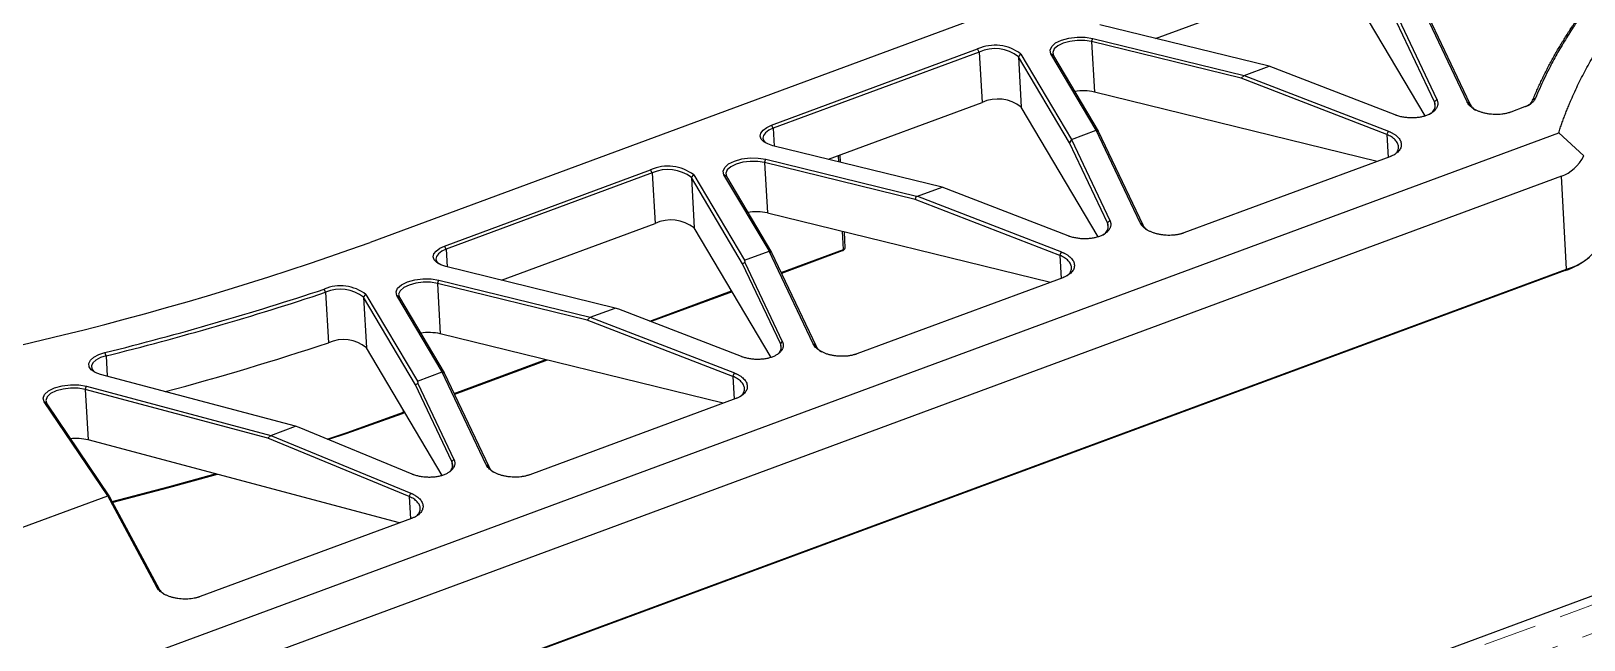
# Model space of a CAD drawing. Header units: millimetres. Extents: x 0 to 420, y 0 to 298.
# Drawn here: x 352.76 to 389.64, y 259.08 to 273.53 of the extents above; entities that cross this region are included whole.
import ezdxf

# ---------------------------------------------------------------- set-up
doc = ezdxf.new("R2010")
doc.units = ezdxf.units.MM
doc.linetypes.add('HIDDEN', pattern=[1.905, 1.27, -0.635])

msp = doc.modelspace()

# ---------------------------------------------------------------- linework, layer by layer
at = {"color": 7, "linetype": 'Continuous', "lineweight": 25}
for p, q in [((396.44587, 281.67801), (360.80867, 268.5151)), ((379.46341, 273.3549), (383.11342, 274.70306)), ((385.87221, 271.51791), (384.04471, 274.59408)), ((386.09191, 271.84973), (385.19156, 273.74789)), ((385.23635, 273.82779), (386.149, 271.90372)), ((386.86722, 271.84593), (385.82402, 274.04524)), ((385.88098, 274.01371), (386.9294, 271.80338)), ((377.94853, 273.27829), (377.97801, 273.35591)), ((377.97801, 273.35591), (381.57337, 272.47522)), ((382.164, 272.69338), (378.1443, 273.67801)), ((370.34701, 271.29627), (375.24096, 273.10389)), ((375.27906, 273.03009), (370.38512, 271.22247)), ((375.27906, 273.03009), (375.24096, 273.10389)), ((375.27906, 273.03009), (375.34554, 271.83393)), ((376.21035, 272.92111), (376.26537, 272.98401)), ((376.26537, 272.98401), (377.46839, 270.95902)), ((378.05903, 271.17717), (376.98301, 272.9884)), ((377.04398, 272.94418), (376.98301, 272.9884)), ((377.94853, 273.27829), (378.01501, 272.08212)), ((381.49954, 272.40846), (377.94853, 273.27829)), ((376.21035, 272.92111), (376.27683, 271.72494)), ((377.42368, 270.87875), (376.21035, 272.92111)), ((377.04398, 272.94418), (378.10673, 271.1553)), ((381.57337, 272.47522), (382.164, 272.69338)), ((382.16459, 272.69321), (382.164, 272.69338)), ((385.15838, 271.53782), (382.16459, 272.69321)), ((381.49954, 272.40846), (381.57381, 272.475)), ((384.96019, 271.07291), (381.49954, 272.40846)), ((381.57337, 272.47522), (381.57381, 272.475)), ((381.57381, 272.475), (384.99683, 271.15396)), ((384.73417, 270.43626), (378.01501, 272.08212)), ((386.149, 271.90372), (386.09191, 271.84973)), ((388.49108, 271.93456), (388.42401, 271.8855)), ((371.69553, 270.48576), (375.34554, 271.83393)), ((378.10433, 268.64877), (376.27683, 271.72494)), ((386.09191, 271.84973), (386.09951, 271.71298)), ((386.86722, 271.84593), (386.9294, 271.80338)), ((388.23394, 271.72703), (387.90849, 271.60682)), ((370.38512, 271.22247), (370.34701, 271.29627)), ((370.38512, 271.22247), (370.40854, 270.80101)), ((377.46839, 270.95902), (378.05903, 271.17717)), ((378.05926, 271.17687), (378.05903, 271.17717)), ((379.10275, 268.97693), (378.05926, 271.17687)), ((378.05926, 271.17687), (378.10673, 271.1553)), ((378.10673, 271.1553), (379.1617, 268.93118)), ((384.96019, 271.07291), (384.99683, 271.15396)), ((350.11822, 256.73573), (389.04266, 271.11281)), ((374.39612, 269.82425), (370.37642, 270.80888)), ((377.46847, 270.95866), (377.42368, 270.87875)), ((378.32403, 268.98059), (377.42368, 270.87875)), ((377.46839, 270.95902), (377.46847, 270.95866)), ((377.46847, 270.95866), (378.38112, 269.03458)), ((384.96019, 271.07291), (384.99031, 270.53087)), ((389.04266, 271.11281), (389.6429, 270.57057)), ((370.18065, 270.40915), (370.21013, 270.48678)), ((370.18065, 270.40915), (370.24713, 269.21299)), ((373.75295, 269.53411), (370.18065, 270.40915)), ((370.21013, 270.48678), (373.78583, 269.61091)), ((371.94081, 270.42568), (371.93261, 270.57333)), ((371.98489, 270.41488), (371.97521, 270.58907)), ((385.03292, 270.5466), (380.13898, 268.73898)), ((389.10889, 270.0835), (347.67504, 254.77955)), ((362.58014, 268.42751), (367.47308, 270.23476)), ((367.51119, 270.16096), (362.61825, 268.35371)), ((367.51119, 270.16096), (367.47308, 270.23476)), ((367.51119, 270.16096), (367.57766, 268.96479)), ((368.44247, 270.05197), (368.49749, 270.11488)), ((368.44247, 270.05197), (368.50895, 268.85581)), ((369.65906, 268.00414), (368.44247, 270.05197)), ((368.49749, 270.11488), (369.70051, 268.08988)), ((370.28526, 268.31794), (369.21513, 270.11926)), ((369.2761, 270.07505), (369.21513, 270.11926)), ((369.2761, 270.07505), (370.34522, 268.27544)), ((389.23145, 267.8782), (389.10889, 270.0835)), ((373.80837, 269.60716), (374.39612, 269.82425)), ((374.39671, 269.82408), (374.39612, 269.82425)), ((377.3905, 268.66869), (374.39671, 269.82408)), ((373.75295, 269.53411), (373.78583, 269.61091)), ((377.19214, 268.20684), (373.75295, 269.53411)), ((373.78583, 269.61091), (373.80837, 269.60716)), ((373.80837, 269.60716), (377.23042, 268.2865)), ((363.92851, 267.61695), (367.57766, 268.96479)), ((370.24713, 269.21299), (376.96938, 267.56637)), ((378.38112, 269.03458), (378.32403, 268.98059)), ((378.32403, 268.98059), (378.33163, 268.84384)), ((379.10275, 268.97693), (379.1617, 268.93118)), ((370.33234, 265.78655), (368.50895, 268.85581)), ((372.05648, 268.34445), (372.03251, 268.77566)), ((372.09777, 268.38374), (372.07659, 268.76486)), ((362.61825, 268.35371), (362.58014, 268.42751)), ((362.61825, 268.35371), (362.64167, 267.93225)), ((369.70051, 268.08988), (370.28827, 268.30697)), ((370.28827, 268.30697), (370.28526, 268.31794)), ((370.28526, 268.31794), (370.34522, 268.27544)), ((371.33146, 266.10767), (370.28827, 268.30697)), ((370.34522, 268.27544), (371.39365, 266.06512)), ((370.57248, 267.79632), (372.05648, 268.34445)), ((372.02432, 268.31113), (370.58114, 267.77808)), ((372.02432, 268.31113), (372.05648, 268.34445)), ((372.03597, 268.31759), (372.08558, 268.36058)), ((377.19214, 268.20684), (377.23042, 268.2865)), ((377.19214, 268.20684), (377.22254, 267.65987)), ((389.1993, 267.84489), (347.76545, 252.54093)), ((347.7976, 252.57425), (389.23145, 267.8782)), ((366.62881, 266.95532), (362.6095, 267.94013)), ((369.71342, 268.03583), (369.65906, 268.00414)), ((370.55596, 266.11325), (369.65906, 268.00414)), ((369.70051, 268.08988), (369.71342, 268.03583)), ((369.71342, 268.03583), (370.60109, 266.16441)), ((389.23145, 267.8782), (389.1993, 267.84489)), ((362.41099, 267.54106), (362.44048, 267.61868)), ((362.41099, 267.54106), (362.47747, 266.3449)), ((365.96438, 266.67041), (362.41099, 267.54106)), ((362.44048, 267.61868), (366.0382, 266.73718)), ((377.26668, 267.67618), (372.37274, 265.86856)), ((359.75243, 267.33004), (359.71706, 267.4048)), ((359.75243, 267.33004), (359.8189, 266.13388)), ((360.65633, 267.21149), (360.71135, 267.27439)), ((360.65633, 267.21149), (360.72281, 266.01532)), ((361.89062, 265.1348), (360.65633, 267.21149)), ((360.71135, 267.27439), (361.93207, 265.22054)), ((362.52268, 265.43869), (361.44544, 267.25116)), ((361.50641, 267.20695), (361.44544, 267.25116)), ((361.50641, 267.20695), (362.57038, 265.41681)), ((367.45465, 266.64472), (369.39643, 267.36194)), ((369.40688, 267.34436), (367.48303, 266.63377)), ((365.96438, 266.67041), (366.03864, 266.73695)), ((366.0382, 266.73718), (366.62881, 266.95532)), ((366.0382, 266.73718), (366.03864, 266.73695)), ((366.03864, 266.73695), (369.46135, 265.41575)), ((366.71751, 266.92926), (366.62881, 266.95532)), ((369.62901, 265.8054), (366.71751, 266.92926)), ((369.19866, 264.69808), (362.47747, 266.3449)), ((369.4247, 265.3347), (365.96438, 266.67041)), ((362.52336, 262.98589), (360.72281, 266.01532)), ((370.60109, 266.16441), (370.55596, 266.11325)), ((370.55596, 266.11325), (370.56353, 265.97703)), ((371.33146, 266.10767), (371.39365, 266.06512)), ((354.53787, 265.82258), (354.51009, 265.89954)), ((354.53787, 265.82258), (354.56467, 265.34026)), ((362.803, 264.9266), (364.98169, 265.73132)), ((365.01659, 265.72277), (362.81166, 264.90835)), ((359.03319, 264.14981), (354.40776, 265.38207)), ((361.93207, 265.22054), (362.52268, 265.43869)), ((361.93207, 265.22054), (361.94498, 265.1665)), ((362.52291, 265.43838), (362.52268, 265.43869)), ((363.5668, 263.23855), (362.52291, 265.43838)), ((362.52291, 265.43838), (362.57038, 265.41681)), ((362.57038, 265.41681), (363.62574, 263.1928)), ((369.4247, 265.3347), (369.46135, 265.41575)), ((369.4247, 265.3347), (369.45482, 264.7927)), ((354.04362, 265.02265), (354.07475, 265.09985)), ((354.04362, 265.02265), (354.1101, 263.82649)), ((358.3792, 263.86762), (354.04362, 265.02265)), ((354.07475, 265.09985), (358.44975, 263.93432)), ((361.94498, 265.1665), (361.89062, 265.1348)), ((362.75414, 263.31506), (361.89062, 265.1348)), ((361.94498, 265.1665), (362.79927, 263.36622)), ((354.57537, 262.50328), (353.06746, 264.72781)), ((353.12791, 264.68443), (353.06746, 264.72781)), ((353.12791, 264.68443), (354.62222, 262.47995)), ((361.59956, 264.4821), (361.59599, 264.54619)), ((361.59956, 264.4821), (361.62787, 264.49255)), ((369.49738, 264.80842), (364.603, 263.00064)), ((358.44975, 263.93432), (359.03319, 264.14981)), ((359.12077, 264.12224), (359.03319, 264.14981)), ((361.80942, 263.01427), (359.12077, 264.12224)), ((361.5674, 264.44878), (361.59956, 264.4821)), ((361.63832, 264.47497), (361.5674, 264.44878)), ((361.50467, 261.85651), (354.1101, 263.82649)), ((358.3792, 263.86762), (358.45011, 263.93412)), ((361.73848, 262.48329), (358.3792, 263.86762)), ((358.44975, 263.93432), (358.45011, 263.93412)), ((358.45011, 263.93412), (361.77666, 262.56328)), ((362.79927, 263.36622), (362.75414, 263.31506)), ((362.75414, 263.31506), (362.76171, 263.17884)), ((363.5668, 263.23855), (363.62574, 263.1928)), ((351.68548, 261.43587), (354.57537, 262.50328)), ((354.57557, 262.50303), (354.57537, 262.50328)), ((355.74002, 260.3336), (354.57557, 262.50303)), ((354.57557, 262.50303), (354.62222, 262.47995)), ((354.62222, 262.47995), (355.79813, 260.28917)), ((396.44587, 262.56396), (360.80867, 249.40105)), ((361.73848, 262.48329), (361.77666, 262.56328)), ((361.73848, 262.48329), (361.76791, 261.95374)), ((361.79439, 261.96352), (356.76976, 260.10763)), ((355.74002, 260.3336), (355.79813, 260.28917))]:
    msp.add_line(p, q, dxfattribs=at)
at = {"color": 7, "linetype": 'HIDDEN', "lineweight": 18}
for p, q in [((360.48714, 249.0679), (396.12434, 262.23081)), ((396.16105, 261.57024), (368.16432, 251.2294))]:
    msp.add_line(p, q, dxfattribs=at)
at = {"color": 7, "linetype": 'Continuous', "lineweight": 25, "flags": 128}
for points in [[(376.98301, 272.9884), (376.96248, 273.07539), (377.00066, 273.16379), (377.09413, 273.24572), (377.23456, 273.31388), (377.40944, 273.36219), (377.60318, 273.38634), (377.79851, 273.38418), (377.97801, 273.35591)], [(377.94853, 273.27829), (377.78535, 273.30399), (377.60778, 273.30595), (377.43165, 273.28399), (377.27267, 273.24008), (377.145, 273.17812), (377.06003, 273.10363), (377.02532, 273.02327), (377.04398, 272.94418)], [(370.37642, 270.80888), (370.25364, 270.84929), (370.15902, 270.90286), (370.09811, 270.96646), (370.07449, 271.03634), (370.08955, 271.10841), (370.14239, 271.17843), (370.22993, 271.2423), (370.34701, 271.29627)], [(370.38512, 271.22247), (370.27868, 271.1734), (370.1991, 271.11534), (370.15106, 271.05168), (370.13737, 270.98616), (370.15885, 270.92264), (370.20088, 270.87549)], [(369.21513, 270.11926), (369.1946, 270.20626), (369.23278, 270.29466), (369.32625, 270.37659), (369.46668, 270.44475), (369.64157, 270.49306), (369.8353, 270.51721), (370.03063, 270.51505), (370.21013, 270.48678)], [(370.18065, 270.40915), (370.01747, 270.43486), (369.8399, 270.43682), (369.66377, 270.41486), (369.50479, 270.37094), (369.37712, 270.30898), (369.29215, 270.2345), (369.25745, 270.15413), (369.2761, 270.07505)], [(362.6095, 267.94013), (362.48673, 267.98055), (362.39213, 268.03412), (362.33123, 268.09771), (362.30762, 268.16759), (362.32269, 268.23966), (362.37553, 268.30968), (362.46306, 268.37354), (362.58014, 268.42751)], [(362.61825, 268.35371), (362.51181, 268.30465), (362.43224, 268.24659), (362.3842, 268.18293), (362.37051, 268.11742), (362.39197, 268.05389), (362.43401, 268.00672)], [(372.03597, 268.31759), (372.03389, 268.31597), (372.02432, 268.31113)], [(361.44544, 267.25116), (361.42489, 267.33816), (361.46306, 267.42657), (361.55653, 267.50851), (361.69697, 267.57667), (361.87187, 267.62498), (362.06563, 267.64913), (362.26097, 267.64697), (362.44048, 267.61868)], [(362.41099, 267.54106), (362.2478, 267.56677), (362.07022, 267.56874), (361.89408, 267.54679), (361.73508, 267.50287), (361.6074, 267.4409), (361.52243, 267.36641), (361.48773, 267.28604), (361.50641, 267.20695)], [(354.40776, 265.38207), (354.27945, 265.42869), (354.18594, 265.49008), (354.13369, 265.56198), (354.12633, 265.63942), (354.16436, 265.71705), (354.24515, 265.7895), (354.36311, 265.85177), (354.51009, 265.89954)], [(354.53787, 265.82258), (354.40425, 265.77915), (354.29701, 265.72255), (354.22356, 265.65668), (354.18899, 265.58611), (354.19569, 265.51571), (354.24318, 265.45035), (354.25033, 265.44405)], [(353.06746, 264.72781), (353.04057, 264.81661), (353.07569, 264.90759), (353.1695, 264.99219), (353.31319, 265.06245), (353.49324, 265.11177), (353.6927, 265.13549), (353.89281, 265.13139), (354.07475, 265.09985)], [(354.04362, 265.02265), (353.87822, 265.05132), (353.6963, 265.05504), (353.51498, 265.03348), (353.3513, 264.98865), (353.22067, 264.92478), (353.13539, 264.84787), (353.10346, 264.76515), (353.12791, 264.68443)], [(359.79008, 263.84642), (360.26291, 264.00639), (361.59956, 264.4821)], [(361.5674, 264.44878), (360.23273, 263.97378), (359.82025, 263.83399)], [(354.68454, 262.36385), (356.04617, 262.7183), (357.13195, 263.02144)], [(357.17483, 263.01002), (356.02218, 262.68758), (354.69622, 262.34208)]]:
    msp.add_lwpolyline(points, dxfattribs=at)
at = {"color": 7, "linetype": 'Continuous', "lineweight": 25}
for centre, radius, start, end in [((375.65415, 272.1978), 0.99585, 52.137243, 114.513582), ((375.65469, 272.20637), 0.90532, 52.137243, 114.513582), ((375.72117, 271.01021), 0.90532, 52.137243, 114.513582), ((377.74379, 270.87003), 1.24206, 77.387097, 99.089128), ((367.88627, 269.32867), 0.99585, 52.137243, 114.513582), ((367.88681, 269.33724), 0.90532, 52.137243, 114.513582), ((367.95329, 268.14108), 0.90532, 52.137243, 114.513582), ((369.97591, 268.0009), 1.24206, 77.387097, 99.089128), ((335.86871, 338.05318), 73.8752, 277.1331714, 289.7304699), ((372.0491, 268.39356), 0.04966, 278.548591, 348.597527), ((388.88063, 269.17444), 1.34288, 285.144336, 327.787729), ((388.59804, 269.59565), 1.85113, 288.953851, 309.03523), ((360.10425, 266.50126), 0.98301, 51.859289, 113.196453), ((337.7466, 333.64584), 69.78951, 283.8983864, 288.3493603), ((337.74993, 333.66768), 69.89129, 283.8983864, 288.3493603), ((360.10442, 266.50864), 0.89365, 51.859289, 113.196453), ((362.2062, 265.13289), 1.24199, 77.383925, 99.080033), ((338.09999, 331.55865), 68.93557, 285.0022109, 288.3645029), ((360.1709, 265.31247), 0.89365, 51.859289, 113.196453), ((353.82378, 262.64513), 1.21556, 76.376455, 96.261969)]:
    msp.add_arc(centre, radius, start, end, dxfattribs=at)
msp.add_ellipse((387.8049, 273.15139), major_axis=(-1.35814, 3.04584), ratio=0.51648859, start_param=3.10766298, end_param=3.51457371, dxfattribs=at)
for points, knots in [([(389.04266, 271.11281), (389.05503, 271.15038), (389.07977, 271.22551), (389.11893, 271.33793), (389.1596, 271.45014), (389.20191, 271.5621), (389.24584, 271.67384), (389.29139, 271.78535), (389.37782, 271.98928), (389.51317, 272.28431), (389.71036, 272.66797), (389.92697, 273.04784), (390.16284, 273.42361), (390.41777, 273.79503), (390.78268, 274.28384), (391.28548, 274.88264), (391.80102, 275.41354), (392.17923, 275.77044), (392.39123, 275.96308), (392.6088, 276.15357), (392.83193, 276.34192), (393.06073, 276.52807), (393.29472, 276.71224), (393.45535, 276.83314), (393.53568, 276.8936)], [0, 0, 0, 0, 0.01789414, 0.03578536, 0.05367478, 0.0715635, 0.08945263, 0.10734328, 0.12523655, 0.18783161, 0.25039831, 0.31293515, 0.37549027, 0.43800758, 0.50051491, 0.62544395, 0.75035263, 0.78606043, 0.82173868, 0.85739631, 0.89304229, 0.92868559, 0.96433517, 1, 1, 1, 1]), ([(388.42401, 271.8855), (388.44068, 271.92523), (388.47396, 272.00459), (388.5261, 272.12316), (388.57978, 272.2412), (388.63513, 272.35868), (388.69211, 272.4756), (388.75072, 272.59195), (388.81092, 272.70774), (388.87271, 272.82294), (388.93607, 272.93757), (389.001, 273.05161), (389.06746, 273.16506), (389.1591, 273.31715), (389.2784, 273.50713), (389.42873, 273.73401), (389.58527, 273.95851), (389.74809, 274.18055), (389.91648, 274.40025), (390.03406, 274.54499), (390.09274, 274.61723)], [0, 0, 0, 0, 0.0421924, 0.08429275, 0.12630108, 0.16821742, 0.21004181, 0.25177428, 0.29341486, 0.3349636, 0.37642052, 0.41778566, 0.45905906, 0.50024075, 0.58428749, 0.66803239, 0.75147578, 0.83461796, 0.91745926, 1, 1, 1, 1]), ([(390.1557, 274.66063), (390.12602, 274.62432), (390.06666, 274.55169), (389.97971, 274.44218), (389.8943, 274.33226), (389.81056, 274.2219), (389.72848, 274.11111), (389.59444, 273.92574), (389.41458, 273.66429), (389.19853, 273.32467), (388.99778, 272.9817), (388.833, 272.6741), (388.69904, 272.40303), (388.59064, 272.16953), (388.52427, 272.01289), (388.49108, 271.93456)], [0, 0, 0, 0, 0.0416307, 0.08326049, 0.12489212, 0.16652834, 0.20817187, 0.24982546, 0.37476822, 0.49976116, 0.62476353, 0.74981708, 0.83319772, 0.91658474, 1, 1, 1, 1]), ([(386.149, 271.90372), (386.15167, 271.89775), (386.157, 271.88583), (386.16298, 271.86775), (386.16819, 271.84656), (386.17138, 271.82227), (386.17128, 271.795), (386.16748, 271.76795), (386.16, 271.74125), (386.14889, 271.71507), (386.13421, 271.68954), (386.11603, 271.66482), (386.09447, 271.64103), (386.06964, 271.61832), (386.04168, 271.59681), (386.01074, 271.57662), (385.97702, 271.55787), (385.94068, 271.54066), (385.90194, 271.52508), (385.861, 271.51123), (385.81812, 271.49918), (385.77351, 271.489), (385.72744, 271.48074), (385.68016, 271.47447), (385.63194, 271.47019), (385.58304, 271.46795), (385.53375, 271.46776), (385.48434, 271.46961), (385.43508, 271.47349), (385.38626, 271.4794), (385.33814, 271.48727), (385.291, 271.49709), (385.24509, 271.50878), (385.20812, 271.52006), (385.17936, 271.5299), (385.16538, 271.53518), (385.15838, 271.53782)], [0, 0, 0, 0, 0.02093363, 0.04185128, 0.06280453, 0.09417206, 0.12551685, 0.15683776, 0.18813425, 0.21940625, 0.25065433, 0.28187951, 0.31308338, 0.34426799, 0.37543584, 0.4065898, 0.43773305, 0.46886903, 0.50000132, 0.53113362, 0.56226959, 0.59341285, 0.6245668, 0.65573466, 0.68691927, 0.71812314, 0.74934832, 0.78059639, 0.8118684, 0.84316489, 0.8744858, 0.90583059, 0.93719812, 0.96858682, 0.9842783, 1, 1, 1, 1]), ([(388.49108, 271.93456), (388.48876, 271.92929), (388.48412, 271.91874), (388.47265, 271.89802), (388.45526, 271.87277), (388.42939, 271.84382), (388.3988, 271.81641), (388.36371, 271.7908), (388.32442, 271.76716), (388.28839, 271.74931), (388.25788, 271.73614), (388.24193, 271.73007), (388.23394, 271.72703)], [0, 0, 0, 0, 0.06259712, 0.12533094, 0.25051883, 0.37560283, 0.50059486, 0.62550934, 0.75036343, 0.8751763, 0.93755777, 1, 1, 1, 1]), ([(388.30521, 271.7585), (388.31742, 271.76475), (388.38105, 271.79733), (388.40481, 271.84609), (388.42401, 271.8855)], [0, 0, 0, 0, 0.191799951, 1, 1, 1, 1]), ([(385.97266, 271.55444), (385.97982, 271.55798), (386.03044, 271.58305), (386.08379, 271.65016), (386.12379, 271.7481), (386.10255, 271.81581), (386.09191, 271.84973)], [0, 0, 0, 0, 0.05188696, 0.36681756, 0.6828399, 1, 1, 1, 1]), ([(387.90849, 271.60682), (387.90116, 271.60419), (387.88649, 271.59891), (387.86368, 271.59165), (387.83647, 271.58377), (387.80444, 271.57568), (387.755, 271.56523), (387.69078, 271.55538), (387.61117, 271.54893), (387.53012, 271.54791), (387.44883, 271.55235), (387.36849, 271.56218), (387.29029, 271.57726), (387.21537, 271.59735), (387.14484, 271.62217), (387.07974, 271.65135), (387.02103, 271.68446), (386.96957, 271.72101), (386.92611, 271.76047), (386.89708, 271.7953), (386.88081, 271.82042), (386.87262, 271.83494), (386.86902, 271.84227), (386.86722, 271.84593)], [0, 0, 0, 0, 0.02069987, 0.04140392, 0.06214677, 0.09318167, 0.12430732, 0.18647574, 0.24869708, 0.31098398, 0.37334521, 0.43578514, 0.49830352, 0.56089552, 0.62355199, 0.68626005, 0.7490038, 0.81176531, 0.87452559, 0.93726574, 0.96863685, 0.98430192, 1, 1, 1, 1]), ([(386.9294, 271.80338), (386.94584, 271.77698), (386.97871, 271.72415), (387.03205, 271.67376), (387.06919, 271.65442), (387.06921, 271.65441)], [0, 0, 0, 0, 0.49970488, 0.99980104, 1, 1, 1, 1]), ([(384.99683, 271.15396), (385.00435, 271.151), (385.01938, 271.14506), (385.04115, 271.13554), (385.06584, 271.12396), (385.0929, 271.10996), (385.13123, 271.08773), (385.17475, 271.05774), (385.21905, 271.01882), (385.25483, 270.9775), (385.28155, 270.93441), (385.29883, 270.89016), (385.30639, 270.84542), (385.30415, 270.80085), (385.29211, 270.75709), (385.27047, 270.7148), (385.23953, 270.67459), (385.19976, 270.63706), (385.15174, 270.60277), (385.10543, 270.57729), (385.07008, 270.56132), (385.04912, 270.55271), (385.03833, 270.54864), (385.03292, 270.5466)], [0, 0, 0, 0, 0.020891781, 0.041792559, 0.062735984, 0.094074187, 0.125504605, 0.188264942, 0.251026505, 0.313770316, 0.376478428, 0.439134956, 0.50172701, 0.564245452, 0.626685437, 0.689046717, 0.751333672, 0.813555065, 0.875723542, 0.937854888, 0.96892682, 0.984445554, 1, 1, 1, 1]), ([(385.1472, 270.60322), (385.15829, 270.61178), (385.19714, 270.64179), (385.23099, 270.70466), (385.24535, 270.78606), (385.22226, 270.86911), (385.16503, 270.94764), (385.07813, 271.01877), (384.99949, 271.05487), (384.96019, 271.07291)], [0, 0, 0, 0, 0.062127118, 0.217575369, 0.3734992, 0.529867635, 0.686547498, 0.843334506, 1, 1, 1, 1]), ([(378.38112, 269.03458), (378.38379, 269.02862), (378.38913, 269.0167), (378.3951, 268.99861), (378.40031, 268.97743), (378.4035, 268.95313), (378.4034, 268.92587), (378.3996, 268.89881), (378.39212, 268.87212), (378.38101, 268.84593), (378.36633, 268.82041), (378.34815, 268.79568), (378.32659, 268.7719), (378.30176, 268.74919), (378.2738, 268.72768), (378.24287, 268.70749), (378.20914, 268.68874), (378.1728, 268.67152), (378.13406, 268.65595), (378.09313, 268.6421), (378.05024, 268.63004), (378.00563, 268.61987), (377.95956, 268.61161), (377.91228, 268.60533), (377.86406, 268.60106), (377.81517, 268.59882), (377.76587, 268.59862), (377.71646, 268.60048), (377.6672, 268.60436), (377.61838, 268.61026), (377.57026, 268.61814), (377.52312, 268.62796), (377.47722, 268.63965), (377.44024, 268.65092), (377.41148, 268.66077), (377.3975, 268.66605), (377.3905, 268.66869)], [0, 0, 0, 0, 0.02093363, 0.04185128, 0.06280453, 0.09417206, 0.12551685, 0.15683776, 0.18813425, 0.21940625, 0.25065433, 0.28187951, 0.31308338, 0.34426799, 0.37543584, 0.4065898, 0.43773305, 0.46886903, 0.50000132, 0.53113362, 0.56226959, 0.59341285, 0.6245668, 0.65573466, 0.68691927, 0.71812314, 0.74934832, 0.78059639, 0.8118684, 0.84316489, 0.8744858, 0.90583059, 0.93719812, 0.96858682, 0.9842783, 1, 1, 1, 1]), ([(378.20478, 268.6853), (378.21194, 268.68885), (378.26256, 268.71392), (378.31592, 268.78103), (378.35591, 268.87897), (378.33467, 268.94668), (378.32403, 268.98059)], [0, 0, 0, 0, 0.05188696, 0.36681756, 0.6828399, 1, 1, 1, 1]), ([(380.13898, 268.73898), (380.13168, 268.73636), (380.11708, 268.73111), (380.09438, 268.72389), (380.0673, 268.71604), (380.03543, 268.70799), (379.98622, 268.69759), (379.92232, 268.68779), (379.8431, 268.68137), (379.76244, 268.68036), (379.68154, 268.68478), (379.60159, 268.69456), (379.52376, 268.70956), (379.44921, 268.72956), (379.37903, 268.75426), (379.31424, 268.78329), (379.25581, 268.81624), (379.2046, 268.85262), (379.16136, 268.89188), (379.13246, 268.92654), (379.11627, 268.95154), (379.10812, 268.96599), (379.10454, 268.97328), (379.10275, 268.97693)], [0, 0, 0, 0, 0.02069978, 0.04140383, 0.06214677, 0.09318146, 0.12430732, 0.18647574, 0.24869708, 0.31098398, 0.37334521, 0.43578514, 0.49830352, 0.56089552, 0.62355199, 0.68626005, 0.7490038, 0.81176531, 0.87452559, 0.93726574, 0.96863685, 0.98430181, 1, 1, 1, 1]), ([(379.1617, 268.93118), (379.17698, 268.90425), (379.20454, 268.85566), (379.25996, 268.81456), (379.28466, 268.79625)], [0, 0, 0, 0, 0.5543384, 1, 1, 1, 1]), ([(377.36872, 267.72795), (377.38361, 267.7393), (377.42653, 267.77201), (377.46322, 267.83805), (377.47725, 267.91962), (377.45425, 268.00274), (377.39699, 268.08138), (377.31009, 268.15261), (377.23145, 268.18877), (377.19214, 268.20684)], [0, 0, 0, 0, 0.080955308, 0.233274749, 0.386064704, 0.539294512, 0.692832414, 0.846476313, 1, 1, 1, 1]), ([(377.23042, 268.2865), (377.23797, 268.28351), (377.25307, 268.27755), (377.27496, 268.26799), (377.29976, 268.25634), (377.32695, 268.24227), (377.36547, 268.21994), (377.4092, 268.1898), (377.45372, 268.15069), (377.48967, 268.10917), (377.51653, 268.06587), (377.53388, 268.02141), (377.54149, 267.97645), (377.53923, 267.93166), (377.52713, 267.88769), (377.50539, 267.84519), (377.4743, 267.80479), (377.43434, 267.76708), (377.38608, 267.73262), (377.33954, 267.70701), (377.30402, 267.69096), (377.28296, 267.68231), (377.27211, 267.67822), (377.26668, 267.67618)], [0, 0, 0, 0, 0.02089187, 0.04179265, 0.06273598, 0.09407439, 0.12550461, 0.18826494, 0.2510265, 0.31377032, 0.37647843, 0.43913496, 0.50172701, 0.56424545, 0.62668544, 0.68904672, 0.75133367, 0.81355507, 0.87572354, 0.93785489, 0.96892682, 0.98444566, 1, 1, 1, 1]), ([(370.60109, 266.16441), (370.60371, 266.15855), (370.60895, 266.14685), (370.61481, 266.12911), (370.61992, 266.10832), (370.62305, 266.08448), (370.62296, 266.05772), (370.61922, 266.03118), (370.61189, 266.00498), (370.60098, 265.97929), (370.58657, 265.95424), (370.56874, 265.92998), (370.54758, 265.90664), (370.52321, 265.88435), (370.49577, 265.86325), (370.46542, 265.84344), (370.43232, 265.82503), (370.39666, 265.80815), (370.35864, 265.79286), (370.31847, 265.77927), (370.27639, 265.76745), (370.23261, 265.75746), (370.1874, 265.74936), (370.14101, 265.7432), (370.09369, 265.73901), (370.04571, 265.73682), (369.99734, 265.73663), (369.94885, 265.73845), (369.90052, 265.74226), (369.85261, 265.74805), (369.80539, 265.75579), (369.75913, 265.76542), (369.71409, 265.7769), (369.67781, 265.78796), (369.64959, 265.79763), (369.63587, 265.80281), (369.62901, 265.8054)], [0, 0, 0, 0, 0.02093332, 0.04185097, 0.06280451, 0.09417203, 0.12551681, 0.15683771, 0.18813418, 0.21940618, 0.25065423, 0.2818794, 0.31308325, 0.34426785, 0.37543569, 0.40658963, 0.43773287, 0.46886883, 0.50000112, 0.53113341, 0.56226938, 0.59341263, 0.62456659, 0.65573445, 0.68691907, 0.71812296, 0.74934815, 0.78059625, 0.81186828, 0.84316478, 0.87448572, 0.90583053, 0.93719808, 0.9685868, 0.98427797, 1, 1, 1, 1]), ([(370.48381, 265.85618), (370.50512, 265.87526), (370.55741, 265.92208), (370.58623, 266.01273), (370.56607, 266.0797), (370.55596, 266.11325)], [0, 0, 0, 0, 0.25564409, 0.62717774, 1, 1, 1, 1]), ([(372.37274, 265.86856), (372.3654, 265.86592), (372.35073, 265.86064), (372.32793, 265.85339), (372.30072, 265.8455), (372.26868, 265.83741), (372.21924, 265.82696), (372.15502, 265.81712), (372.07542, 265.81066), (371.99437, 265.80965), (371.91307, 265.81409), (371.83273, 265.82392), (371.75453, 265.83899), (371.67961, 265.85908), (371.60909, 265.8839), (371.54399, 265.91308), (371.48527, 265.94619), (371.43381, 265.98274), (371.39036, 266.0222), (371.36132, 266.05703), (371.34505, 266.08215), (371.33686, 266.09667), (371.33326, 266.104), (371.33146, 266.10767)], [0, 0, 0, 0, 0.02069987, 0.04140392, 0.06214677, 0.09318167, 0.12430732, 0.18647574, 0.24869708, 0.31098398, 0.37334521, 0.43578514, 0.49830352, 0.56089552, 0.62355199, 0.68626005, 0.7490038, 0.81176531, 0.87452559, 0.93726574, 0.96863685, 0.98430192, 1, 1, 1, 1]), ([(371.39365, 266.06512), (371.41008, 266.03871), (371.44295, 265.98588), (371.49629, 265.93549), (371.53343, 265.91615), (371.53345, 265.91614)], [0, 0, 0, 0, 0.49970488, 0.99980104, 1, 1, 1, 1]), ([(369.61165, 264.86503), (369.62275, 264.87359), (369.66159, 264.9036), (369.69545, 264.96647), (369.7098, 265.04785), (369.68673, 265.1309), (369.62952, 265.20943), (369.54263, 265.28056), (369.464, 265.31666), (369.4247, 265.3347)], [0, 0, 0, 0, 0.06212314, 0.21757203, 0.37349647, 0.5298655, 0.686546, 0.84333371, 1, 1, 1, 1]), ([(369.46135, 265.41575), (369.46886, 265.41278), (369.48389, 265.40685), (369.50567, 265.39733), (369.53034, 265.38574), (369.5574, 265.37174), (369.59573, 265.34952), (369.63924, 265.31953), (369.68354, 265.2806), (369.71931, 265.23929), (369.74602, 265.19619), (369.76329, 265.15195), (369.77085, 265.10722), (369.7686, 265.06264), (369.75656, 265.01889), (369.73492, 264.9766), (369.70398, 264.93639), (369.66421, 264.89887), (369.6162, 264.86458), (369.56988, 264.8391), (369.53453, 264.82313), (369.51358, 264.81452), (369.50278, 264.81045), (369.49738, 264.80842)], [0, 0, 0, 0, 0.0208918, 0.04179259, 0.06273603, 0.09407425, 0.12550468, 0.18826504, 0.25102661, 0.31377041, 0.37647851, 0.43913502, 0.50172705, 0.56424547, 0.62668544, 0.68904671, 0.75133365, 0.81355505, 0.87572353, 0.93785488, 0.96892682, 0.98444555, 1, 1, 1, 1]), ([(362.79927, 263.36622), (362.80192, 263.36029), (362.80723, 263.34843), (362.81314, 263.33044), (362.81826, 263.30936), (362.82133, 263.28519), (362.82106, 263.25807), (362.81705, 263.23117), (362.80934, 263.20465), (362.79797, 263.17865), (362.78301, 263.15334), (362.76453, 263.12884), (362.74265, 263.10531), (362.71749, 263.08288), (362.6892, 263.06168), (362.65793, 263.04184), (362.62389, 263.02345), (362.58724, 263.00665), (362.54822, 262.99151), (362.50704, 262.97813), (362.46394, 262.96658), (362.41917, 262.95694), (362.37299, 262.94925), (362.32566, 262.94356), (362.27746, 262.93991), (362.22867, 262.93831), (362.17957, 262.93877), (362.13043, 262.9413), (362.08155, 262.94587), (362.0332, 262.95247), (361.98567, 262.96104), (361.93923, 262.97155), (361.89413, 262.98392), (361.85793, 262.99575), (361.82985, 263.00603), (361.81624, 263.01152), (361.80942, 263.01427)], [0, 0, 0, 0, 0.02093219, 0.04184772, 0.06279958, 0.09416404, 0.12550538, 0.15682248, 0.1881148, 0.21938233, 0.25062567, 0.28184595, 0.31304487, 0.34422458, 0.37538772, 0.40653727, 0.43767659, 0.46880922, 0.49993888, 0.53106936, 0.56220444, 0.59334777, 0.62450282, 0.6556728, 0.68686053, 0.71806847, 0.74929857, 0.78055229, 0.81183052, 0.84313362, 0.87446133, 0.90581286, 0.93718686, 0.96858151, 0.9842758, 1, 1, 1, 1]), ([(362.68142, 263.05797), (362.70227, 263.07623), (362.75501, 263.12242), (362.78455, 263.21318), (362.76429, 263.28106), (362.75414, 263.31506)], [0, 0, 0, 0, 0.246042765, 0.622358782, 1, 1, 1, 1]), ([(364.603, 263.00064), (364.5957, 262.99801), (364.5811, 262.99276), (364.55841, 262.98554), (364.53133, 262.9777), (364.49946, 262.96964), (364.45026, 262.95924), (364.38636, 262.94945), (364.30714, 262.94302), (364.22649, 262.94201), (364.14559, 262.94643), (364.06565, 262.95621), (363.98782, 262.9712), (363.91327, 262.9912), (363.84309, 263.01589), (363.77831, 263.04493), (363.71988, 263.07787), (363.66866, 263.11424), (363.62541, 263.1535), (363.59651, 263.18816), (363.58032, 263.21316), (363.57217, 263.22761), (363.56859, 263.2349), (363.5668, 263.23855)], [0, 0, 0, 0, 0.02069978, 0.04140384, 0.06214678, 0.09318147, 0.12430734, 0.18647576, 0.2486971, 0.31098399, 0.3733452, 0.43578511, 0.49830348, 0.56089546, 0.62355191, 0.68625995, 0.7490037, 0.81176521, 0.87452551, 0.93726569, 0.96863682, 0.9843018, 1, 1, 1, 1]), ([(363.62574, 263.1928), (363.64102, 263.16587), (363.66859, 263.11729), (363.72401, 263.0762), (363.7487, 263.05789)], [0, 0, 0, 0, 0.55439403, 1, 1, 1, 1]), ([(361.90759, 262.01922), (361.91834, 262.02743), (361.95658, 262.05662), (361.99089, 262.11792), (362.00707, 262.1977), (361.98705, 262.27941), (361.93384, 262.35716), (361.85161, 262.42816), (361.77618, 262.46492), (361.73848, 262.48329)], [0, 0, 0, 0, 0.06088445, 0.21653224, 0.37264651, 0.52920365, 0.6860816, 0.8430874, 1, 1, 1, 1]), ([(361.77666, 262.56328), (361.78388, 262.56024), (361.79832, 262.55415), (361.81921, 262.54445), (361.84285, 262.53267), (361.86872, 262.5185), (361.90528, 262.4961), (361.9466, 262.46604), (361.9884, 262.42725), (362.02184, 262.38627), (362.04647, 262.34368), (362.06191, 262.30009), (362.06795, 262.25612), (362.06451, 262.21239), (362.05163, 262.16953), (362.0295, 262.12814), (361.99843, 262.08882), (361.95886, 262.05212), (361.91135, 262.01858), (361.8657, 261.99363), (361.83091, 261.97797), (361.81031, 261.96952), (361.7997, 261.96552), (361.79439, 261.96352)], [0, 0, 0, 0, 0.02089651, 0.04180233, 0.06274995, 0.09409262, 0.1255278, 0.18829364, 0.25105652, 0.31379824, 0.37650175, 0.43915217, 0.50173757, 0.56424969, 0.62668442, 0.68904199, 0.75132707, 0.81354842, 0.87571847, 0.93785259, 0.96892569, 0.98444451, 1, 1, 1, 1]), ([(356.76976, 260.10763), (356.76259, 260.10505), (356.74825, 260.09989), (356.72597, 260.09278), (356.69939, 260.08505), (356.66811, 260.07709), (356.61984, 260.06677), (356.55717, 260.05697), (356.47946, 260.05034), (356.40028, 260.04894), (356.32077, 260.05278), (356.24206, 260.06182), (356.16527, 260.07591), (356.09149, 260.09487), (356.02177, 260.11841), (355.95711, 260.14621), (355.89841, 260.17786), (355.84652, 260.21293), (355.80218, 260.2509), (355.77201, 260.28453), (355.75474, 260.30885), (355.74593, 260.32293), (355.74199, 260.33004), (355.74002, 260.3336)], [0, 0, 0, 0, 0.02070009, 0.04140528, 0.06214901, 0.09318397, 0.12431135, 0.18648135, 0.24870264, 0.31098766, 0.37334519, 0.43577985, 0.49829192, 0.56087727, 0.62352763, 0.68623109, 0.74897275, 0.81173558, 0.87450136, 0.93725171, 0.96862928, 0.9842974, 1, 1, 1, 1]), ([(355.79813, 260.28917), (355.81452, 260.2629), (355.84318, 260.21698), (355.8975, 260.1785), (355.92075, 260.16204)], [0, 0, 0, 0, 0.57203959, 1, 1, 1, 1])]:
    msp.add_open_spline(points, degree=3, knots=knots, dxfattribs=at)

doc.saveas('drawing.dxf')
